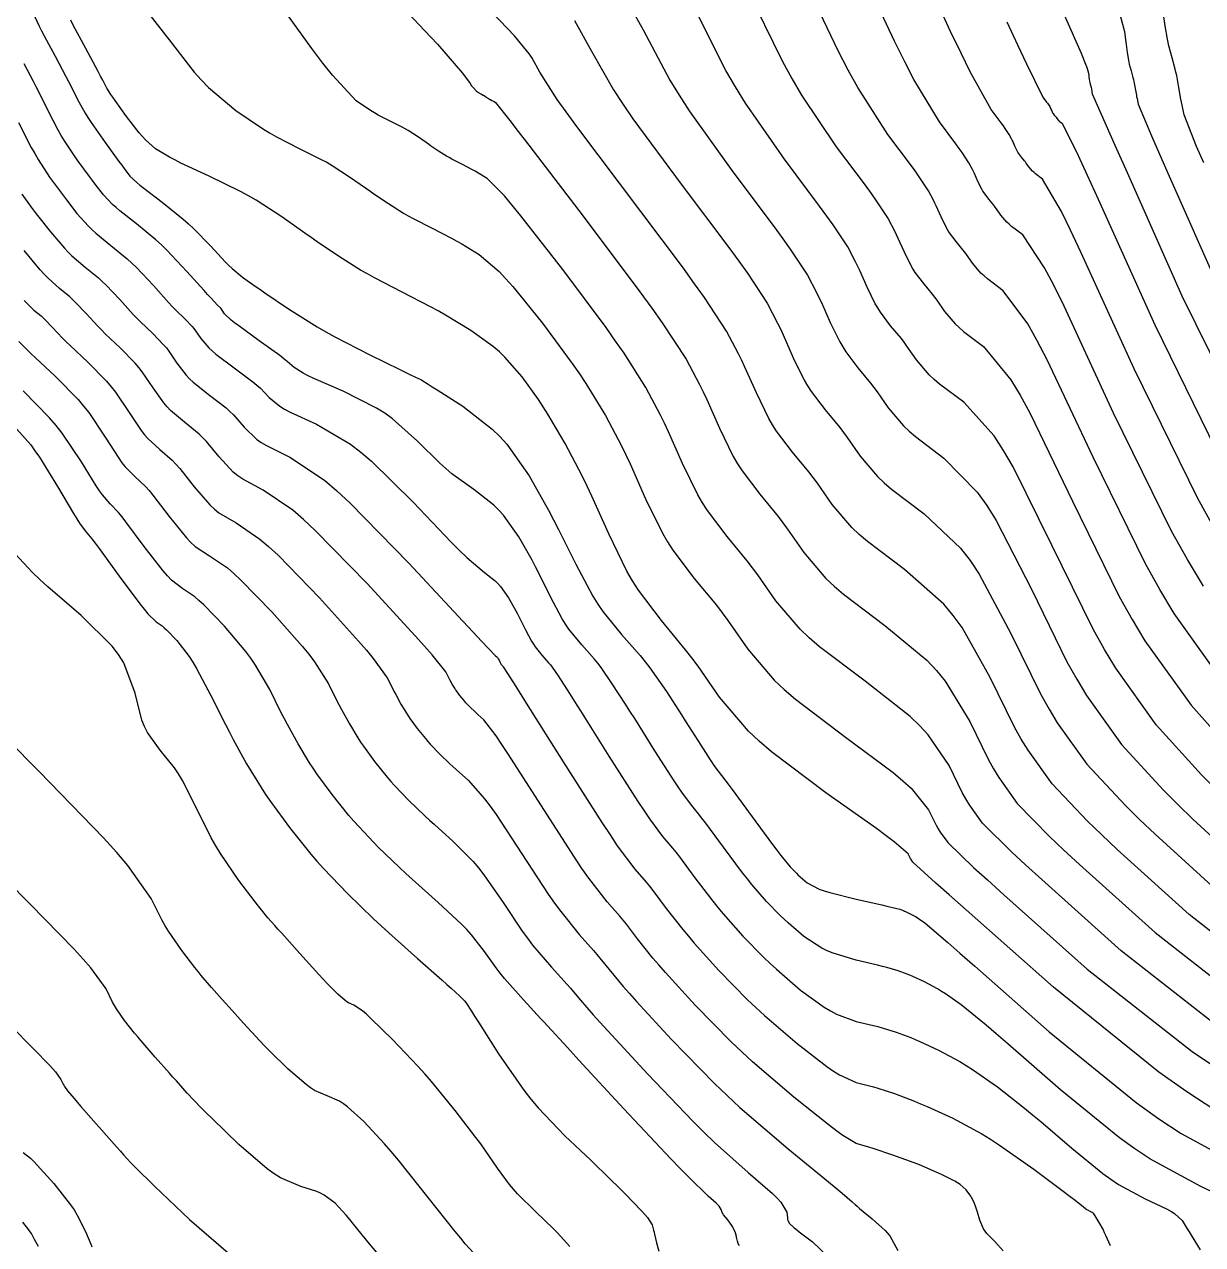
# Model space of a CAD drawing. Header units: metres. Extents: x 837117 to 838479, y 1189012 to 1191015.
# Drawn here: x 837883.63 to 837924.45, y 1189079.97 to 1189122.26 of the extents above; entities that cross this region are included whole.
import ezdxf

# ---------------------------------------------------------------- set-up
doc = ezdxf.new("R2010")
doc.units = ezdxf.units.M
doc.header["$LTSCALE"] = 0.3
doc.layers.add('COTAS 10', color=1, linetype='Continuous')
doc.layers.add('COTAS INT', color=252, linetype='Continuous')

msp = doc.modelspace()

# ---------------------------------------------------------------- linework, layer by layer
at = {"layer": 'COTAS 10'}
for points in [[(837924.481, 1189102.793), (837923.929, 1189103.712), (837923.376, 1189104.695), (837921.368, 1189108.791), (837919.659, 1189112.49), (837919.294, 1189113.222), (837918.976, 1189113.828), (837918.221, 1189114.963), (837917.832, 1189115.258), (837917.745, 1189115.333), (837917.667, 1189115.406), (837917.461, 1189115.648), (837917.307, 1189115.87), (837917.263, 1189115.929), (837917.217, 1189115.989), (837917.046, 1189116.197), (837916.879, 1189116.416), (837916.838, 1189116.482), (837916.797, 1189116.551), (837916.667, 1189116.817), (837916.547, 1189117.088), (837916.513, 1189117.159), (837916.479, 1189117.228), (837916.355, 1189117.465), (837916.122, 1189117.819), (837916.019, 1189117.962), (837915.901, 1189118.125), (837915.336, 1189118.877), (837914.45, 1189120.349), (837914.129, 1189120.965), (837913.775, 1189121.673), (837912.224, 1189124.985)], [(837924.492, 1189117.459), (837924.246, 1189118.032), (837923.815, 1189119.123), (837923.74, 1189119.464), (837923.72, 1189119.566), (837923.701, 1189119.67), (837923.632, 1189120.072), (837923.554, 1189120.486), (837923.529, 1189120.599), (837923.502, 1189120.711), (837923.392, 1189121.105), (837923.282, 1189121.511), (837923.255, 1189121.629), (837923.23, 1189121.749), (837923.151, 1189122.206), (837923.087, 1189122.685)], [(837924.874, 1189084.638), (837923.91, 1189085.265), (837922.932, 1189085.949), (837919.28, 1189088.893), (837916.256, 1189091.574), (837915.674, 1189092.092), (837915.202, 1189092.513), (837914.416, 1189093.225), (837914.35, 1189093.317), (837914.331, 1189093.348), (837914.313, 1189093.38), (837914.246, 1189093.517), (837913.767, 1189093.933), (837913.489, 1189094.141), (837913.149, 1189094.391), (837911.392, 1189095.629), (837909.51, 1189097.052), (837909.089, 1189097.418), (837908.712, 1189097.771), (837907.713, 1189098.943), (837906.971, 1189100.014), (837906.755, 1189100.303), (837906.535, 1189100.59), (837905.704, 1189101.597), (837904.9, 1189102.658), (837904.697, 1189102.978), (837904.503, 1189103.309), (837903.873, 1189104.599), (837903.292, 1189105.909), (837903.128, 1189106.253), (837902.964, 1189106.589), (837902.361, 1189107.734), (837901.762, 1189108.753), (837901.601, 1189109.009), (837901.441, 1189109.254), (837900.88, 1189110.047), (837900.272, 1189110.731), (837900.084, 1189110.908), (837899.886, 1189111.08), (837899.098, 1189111.654), (837898.219, 1189112.185), (837897.963, 1189112.329), (837897.702, 1189112.472), (837896.715, 1189112.979), (837895.755, 1189113.474), (837895.511, 1189113.61), (837895.276, 1189113.745), (837894.506, 1189114.228), (837893.774, 1189114.728), (837893.563, 1189114.874), (837893.349, 1189115.023), (837892.544, 1189115.59), (837891.654, 1189116.163), (837891.386, 1189116.317), (837891.109, 1189116.468), (837890.03, 1189116.997), (837889.052, 1189117.455), (837888.838, 1189117.562), (837888.649, 1189117.66), (837888.172, 1189117.943), (837887.825, 1189118.254), (837887.718, 1189118.37), (837887.607, 1189118.498), (837887.163, 1189119.069), (837886.77, 1189119.618), (837886.69, 1189119.732), (837886.623, 1189119.83), (837886.487, 1189120.05), (837886.341, 1189120.329), (837886.269, 1189120.465), (837886.183, 1189120.626), (837885.755, 1189121.418), (837885.321, 1189122.228), (837885.23, 1189122.4)], [(837902.69, 1189122.396), (837903.275, 1189121.336), (837904.04, 1189119.992), (837904.354, 1189119.514), (837904.714, 1189118.991), (837906.383, 1189116.72), (837908.033, 1189114.526), (837908.379, 1189114.05), (837908.678, 1189113.632), (837909.358, 1189112.599), (837909.721, 1189111.908), (837909.821, 1189111.706), (837909.919, 1189111.498), (837910.27, 1189110.708), (837910.65, 1189109.93), (837910.767, 1189109.73), (837910.89, 1189109.537), (837911.375, 1189108.897), (837911.876, 1189108.289), (837912.009, 1189108.116), (837912.139, 1189107.942), (837912.587, 1189107.296), (837913.19, 1189106.588), (837913.417, 1189106.375), (837913.671, 1189106.155), (837914.807, 1189105.296), (837916.062, 1189104.109), (837916.392, 1189103.682), (837916.713, 1189103.211), (837917.807, 1189101.154), (837918.845, 1189099.038), (837919.13, 1189098.53), (837919.415, 1189098.055), (837920.439, 1189096.624), (837921.783, 1189095.185), (837922.27, 1189094.706), (837922.808, 1189094.192), (837925.163, 1189092.047)], [(837917.543, 1189079.764), (837917.258, 1189080.077), (837916.976, 1189080.356), (837916.915, 1189080.436), (837916.862, 1189080.517), (837916.733, 1189080.818), (837916.654, 1189081.101), (837916.632, 1189081.169), (837916.611, 1189081.234), (837916.536, 1189081.433), (837916.449, 1189081.604), (837916.42, 1189081.652), (837916.389, 1189081.699), (837916.263, 1189081.869), (837916.047, 1189082.055), (837915.96, 1189082.112), (837915.862, 1189082.172), (837915.408, 1189082.407), (837914.826, 1189082.662), (837914.646, 1189082.734), (837914.459, 1189082.807), (837913.716, 1189083.075), (837913.038, 1189083.302), (837912.891, 1189083.35), (837912.761, 1189083.39), (837912.442, 1189083.479), (837911.987, 1189083.752), (837911.773, 1189083.909), (837911.52, 1189084.1), (837910.287, 1189085.084), (837908.861, 1189086.311), (837908.486, 1189086.656), (837908.12, 1189087.003), (837906.871, 1189088.274), (837905.839, 1189089.408), (837905.611, 1189089.668), (837905.407, 1189089.905), (837904.876, 1189090.566), (837904.488, 1189091.073), (837904.374, 1189091.212), (837904.257, 1189091.351), (837903.814, 1189091.852), (837903.181, 1189092.67), (837902.945, 1189093.009), (837902.683, 1189093.398), (837901.517, 1189095.209), (837900.4, 1189096.959), (837900.169, 1189097.309), (837899.972, 1189097.6), (837899.542, 1189098.164), (837899.343, 1189098.342), (837899.291, 1189098.389), (837899.242, 1189098.435), (837899.076, 1189098.595), (837898.926, 1189098.752), (837898.886, 1189098.796), (837898.848, 1189098.84), (837898.715, 1189099.004), (837898.597, 1189099.166), (837898.568, 1189099.209), (837898.54, 1189099.251), (837898.451, 1189099.398), (837898.368, 1189099.55), (837898.344, 1189099.595), (837898.32, 1189099.642), (837898.23, 1189099.821), (837897.755, 1189100.406), (837897.488, 1189100.708), (837897.163, 1189101.07), (837895.5, 1189102.884), (837893.703, 1189104.725), (837893.294, 1189105.105), (837892.922, 1189105.427), (837891.896, 1189106.122), (837891.19, 1189106.496), (837891.02, 1189106.616), (837890.861, 1189106.744), (837890.377, 1189107.268), (837889.942, 1189107.8), (837889.814, 1189107.933), (837889.682, 1189108.061), (837889.178, 1189108.471), (837888.69, 1189108.881), (837888.568, 1189109.008), (837888.453, 1189109.14), (837888.084, 1189109.668), (837887.709, 1189110.224), (837887.59, 1189110.374), (837887.464, 1189110.523), (837886.95, 1189111.046), (837886.429, 1189111.541), (837886.298, 1189111.672), (837886.172, 1189111.799), (837885.765, 1189112.237), (837885.398, 1189112.625), (837885.298, 1189112.722), (837885.199, 1189112.813), (837884.846, 1189113.104), (837884.445, 1189113.464), (837884.315, 1189113.6), (837884.178, 1189113.75), (837883.615, 1189114.424)], [(837902.522, 1189079.911), (837902.202, 1189080.272), (837902.082, 1189080.396), (837901.947, 1189080.532), (837901.343, 1189081.108), (837900.718, 1189081.733), (837900.569, 1189081.898), (837900.432, 1189082.06), (837900.022, 1189082.618), (837899.591, 1189083.252), (837899.439, 1189083.462), (837899.273, 1189083.686), (837898.558, 1189084.621), (837897.733, 1189085.626), (837897.499, 1189085.895), (837897.262, 1189086.16), (837896.386, 1189087.084), (837895.636, 1189087.813), (837895.479, 1189087.955), (837895.344, 1189088.071), (837895.042, 1189088.273), (837894.859, 1189088.351), (837894.8, 1189088.389), (837894.738, 1189088.434), (837894.482, 1189088.655), (837894.111, 1189089.033), (837893.975, 1189089.177), (837893.826, 1189089.338), (837893.168, 1189090.064), (837892.542, 1189090.763), (837892.413, 1189090.907), (837892.303, 1189091.03), (837892.065, 1189091.297), (837891.842, 1189091.574), (837891.741, 1189091.704), (837891.624, 1189091.856), (837891.059, 1189092.597), (837890.423, 1189093.522), (837890.26, 1189093.791), (837890.103, 1189094.065), (837889.584, 1189095.102), (837889.099, 1189096.062), (837888.963, 1189096.288), (837888.826, 1189096.498), (837888.327, 1189097.11), (837887.887, 1189097.718), (837887.788, 1189097.924), (837887.699, 1189098.146), (837887.46, 1189099.084), (837887.068, 1189100.132), (837886.883, 1189100.423), (837886.664, 1189100.715), (837885.596, 1189101.773), (837884.44, 1189102.771), (837884.165, 1189103.025), (837883.91, 1189103.269), (837883.152, 1189104.072)], [(837884.112, 1189079.903), (837883.977, 1189080.152), (837883.872, 1189080.358), (837883.831, 1189080.422), (837883.785, 1189080.489), (837883.574, 1189080.755)]]:
    msp.add_lwpolyline(points, dxfattribs=at)
at = {"layer": 'COTAS INT'}
for points in [[(837924.889, 1189104.748), (837924.283, 1189105.826), (837922.081, 1189110.319), (837920.248, 1189114.345), (837919.874, 1189115.13), (837919.559, 1189115.772), (837918.904, 1189116.897), (837918.664, 1189117.078), (837918.611, 1189117.125), (837918.563, 1189117.17), (837918.436, 1189117.319), (837918.341, 1189117.455), (837918.314, 1189117.492), (837918.285, 1189117.528), (837918.18, 1189117.657), (837918.077, 1189117.792), (837918.052, 1189117.833), (837918.027, 1189117.875), (837917.947, 1189118.039), (837917.873, 1189118.206), (837917.852, 1189118.25), (837917.831, 1189118.292), (837917.754, 1189118.438), (837917.61, 1189118.656), (837917.547, 1189118.744), (837917.474, 1189118.845), (837917.126, 1189119.308), (837916.397, 1189120.62), (837916.084, 1189121.256), (837915.722, 1189122.01), (837914.014, 1189125.715)], [(837925.257, 1189099.343), (837923.468, 1189101.846), (837922.969, 1189102.675), (837922.47, 1189103.564), (837920.656, 1189107.264), (837919.07, 1189110.634), (837918.713, 1189111.314), (837918.393, 1189111.884), (837917.538, 1189113.03), (837917, 1189113.437), (837916.879, 1189113.541), (837916.772, 1189113.642), (837916.486, 1189113.978), (837916.274, 1189114.284), (837916.212, 1189114.367), (837916.149, 1189114.449), (837915.911, 1189114.737), (837915.681, 1189115.04), (837915.623, 1189115.132), (837915.568, 1189115.226), (837915.388, 1189115.595), (837915.221, 1189115.97), (837915.175, 1189116.068), (837915.128, 1189116.164), (837914.955, 1189116.492), (837914.633, 1189116.981), (837914.491, 1189117.18), (837914.327, 1189117.405), (837913.545, 1189118.445), (837912.503, 1189120.077), (837912.174, 1189120.675), (837911.828, 1189121.337), (837910.435, 1189124.255)], [(837925.083, 1189087.452), (837921.633, 1189090.154), (837918.877, 1189092.621), (837918.312, 1189093.137), (837917.834, 1189093.582), (837916.825, 1189094.584), (837916.376, 1189095.212), (837916.251, 1189095.42), (837916.125, 1189095.643), (837915.67, 1189096.572), (837914.946, 1189097.644), (837914.65, 1189097.957), (837914.314, 1189098.278), (837912.758, 1189099.496), (837911.174, 1189100.693), (837910.82, 1189101.001), (837910.503, 1189101.298), (837909.663, 1189102.284), (837909.038, 1189103.185), (837908.857, 1189103.429), (837908.671, 1189103.669), (837907.972, 1189104.517), (837907.296, 1189105.41), (837907.125, 1189105.679), (837906.962, 1189105.957), (837906.432, 1189107.042), (837905.943, 1189108.145), (837905.805, 1189108.434), (837905.667, 1189108.717), (837905.159, 1189109.68), (837904.406, 1189110.864), (837904.113, 1189111.286), (837903.783, 1189111.749), (837902.285, 1189113.759), (837900.826, 1189115.629), (837900.521, 1189116.003), (837900.258, 1189116.314), (837899.667, 1189116.92), (837899.342, 1189117.116), (837899.248, 1189117.169), (837899.152, 1189117.222), (837898.788, 1189117.409), (837898.433, 1189117.591), (837898.343, 1189117.642), (837898.257, 1189117.691), (837897.972, 1189117.87), (837897.702, 1189118.054), (837897.624, 1189118.108), (837897.545, 1189118.163), (837897.248, 1189118.372), (837896.92, 1189118.584), (837896.821, 1189118.641), (837896.719, 1189118.697), (837896.32, 1189118.892), (837895.88, 1189119.117), (837895.752, 1189119.193), (837895.62, 1189119.274), (837895.12, 1189119.611), (837894.299, 1189120.494), (837893.964, 1189120.918), (837893.584, 1189121.42), (837891.824, 1189123.881)], [(837904.16, 1189123.706), (837905.065, 1189122.066), (837905.987, 1189120.328), (837906.309, 1189119.804), (837906.661, 1189119.262), (837908.174, 1189117.152), (837909.606, 1189115.245), (837909.907, 1189114.832), (837910.166, 1189114.469), (837910.757, 1189113.572), (837911.073, 1189112.972), (837911.159, 1189112.796), (837911.245, 1189112.616), (837911.549, 1189111.93), (837911.88, 1189111.254), (837911.981, 1189111.081), (837912.088, 1189110.913), (837912.509, 1189110.357), (837912.944, 1189109.829), (837913.06, 1189109.679), (837913.173, 1189109.527), (837913.562, 1189108.966), (837914.085, 1189108.352), (837914.283, 1189108.167), (837914.503, 1189107.975), (837915.49, 1189107.23), (837916.645, 1189106.053), (837916.972, 1189105.59), (837917.302, 1189105.067), (837918.519, 1189102.682), (837919.751, 1189100.169), (837920.09, 1189099.566), (837920.428, 1189099.003), (837921.643, 1189097.303), (837923.099, 1189095.719), (837923.59, 1189095.229), (837924.118, 1189094.716), (837926.34, 1189092.677)], [(837908.645, 1189123.526), (837909.881, 1189121.001), (837910.219, 1189120.385), (837910.555, 1189119.805), (837911.755, 1189118.014), (837912.754, 1189116.685), (837912.963, 1189116.397), (837913.144, 1189116.144), (837913.556, 1189115.519), (837913.776, 1189115.1), (837913.836, 1189114.978), (837913.896, 1189114.852), (837914.108, 1189114.373), (837914.339, 1189113.902), (837914.409, 1189113.781), (837914.484, 1189113.665), (837914.777, 1189113.277), (837915.081, 1189112.909), (837915.161, 1189112.804), (837915.24, 1189112.699), (837915.511, 1189112.307), (837915.876, 1189111.879), (837916.014, 1189111.75), (837916.168, 1189111.616), (837916.855, 1189111.097), (837917.811, 1189109.941), (837918.133, 1189109.406), (837918.48, 1189108.778), (837919.944, 1189105.737), (837921.564, 1189102.432), (837922.01, 1189101.639), (837922.455, 1189100.898), (837924.053, 1189098.663), (837925.732, 1189096.788)], [(837926.994, 1189089.06), (837923.987, 1189091.416), (837921.497, 1189093.668), (837920.951, 1189094.183), (837920.467, 1189094.65), (837919.234, 1189095.944), (837918.402, 1189097.108), (837918.17, 1189097.493), (837917.938, 1189097.906), (837917.095, 1189099.627), (837916.124, 1189101.355), (837915.811, 1189101.774), (837915.48, 1189102.166), (837914.124, 1189103.363), (837912.839, 1189104.334), (837912.551, 1189104.584), (837912.294, 1189104.825), (837911.612, 1189105.625), (837911.105, 1189106.356), (837910.958, 1189106.554), (837910.808, 1189106.749), (837910.241, 1189107.437), (837909.692, 1189108.161), (837909.553, 1189108.38), (837909.421, 1189108.606), (837908.991, 1189109.486), (837908.594, 1189110.38), (837908.482, 1189110.615), (837908.37, 1189110.845), (837907.958, 1189111.626), (837907.189, 1189112.795), (837906.851, 1189113.268), (837906.459, 1189113.806), (837902.766, 1189118.719), (837902.399, 1189119.224), (837902.092, 1189119.655), (837901.486, 1189120.606), (837901.22, 1189121.087), (837901.129, 1189121.222), (837901.029, 1189121.359), (837900.606, 1189121.861), (837899.58, 1189122.938)], [(837883.903, 1189122.696), (837884.14, 1189122.2), (837884.221, 1189122.038), (837884.31, 1189121.866), (837884.687, 1189121.155), (837885.063, 1189120.45), (837885.151, 1189120.282), (837885.232, 1189120.125), (837885.466, 1189119.655), (837885.727, 1189119.185), (837885.825, 1189119.029), (837885.935, 1189118.862), (837886.424, 1189118.161), (837886.898, 1189117.511), (837886.998, 1189117.375), (837887.084, 1189117.259), (837887.282, 1189116.997), (837887.52, 1189116.775), (837887.631, 1189116.683), (837887.762, 1189116.579), (837888.401, 1189116.093), (837889.126, 1189115.512), (837889.312, 1189115.348), (837889.491, 1189115.182), (837890.083, 1189114.571), (837890.585, 1189114.028), (837890.708, 1189113.905), (837890.824, 1189113.795), (837891.183, 1189113.494), (837891.617, 1189113.192), (837891.781, 1189113.081), (837891.962, 1189112.956), (837892.773, 1189112.407), (837893.774, 1189111.778), (837894.075, 1189111.604), (837894.386, 1189111.431), (837895.597, 1189110.804), (837896.638, 1189110.296), (837896.842, 1189110.197), (837897.009, 1189110.116), (837897.309, 1189109.973), (837897.361, 1189109.95), (837897.371, 1189109.945), (837897.38, 1189109.941), (837897.399, 1189109.929), (837897.621, 1189109.786), (837897.758, 1189109.698), (837897.928, 1189109.59), (837898.816, 1189109.027), (837899.84, 1189108.232), (837900.095, 1189107.978), (837900.338, 1189107.71), (837901.114, 1189106.616), (837901.787, 1189105.423), (837901.964, 1189105.09), (837902.138, 1189104.758), (837902.735, 1189103.55), (837903.325, 1189102.439), (837903.495, 1189102.167), (837903.668, 1189101.91), (837904.317, 1189101.112), (837904.961, 1189100.385), (837905.132, 1189100.173), (837905.299, 1189099.956), (837905.875, 1189099.136), (837906.395, 1189098.335), (837906.527, 1189098.129), (837906.653, 1189097.932), (837907.067, 1189097.279), (837907.39, 1189096.773), (837907.459, 1189096.668), (837907.52, 1189096.579), (837907.665, 1189096.384), (837907.899, 1189096.083), (837908.015, 1189095.927), (837908.154, 1189095.74), (837908.839, 1189094.803), (837909.548, 1189093.841), (837909.7, 1189093.638), (837909.835, 1189093.463), (837910.163, 1189093.061), (837910.379, 1189092.841), (837910.442, 1189092.781), (837910.507, 1189092.722), (837910.753, 1189092.51), (837911.169, 1189092.296), (837911.34, 1189092.235), (837911.536, 1189092.173), (837912.449, 1189091.943), (837913.333, 1189091.747), (837913.511, 1189091.706), (837913.66, 1189091.672), (837913.96, 1189091.595), (837914.084, 1189091.548), (837914.122, 1189091.532), (837914.162, 1189091.515), (837914.322, 1189091.442), (837914.503, 1189091.344), (837914.557, 1189091.311), (837914.612, 1189091.276), (837914.824, 1189091.126), (837915.62, 1189090.447), (837916.043, 1189090.077), (837916.554, 1189089.628), (837919.132, 1189087.352), (837922.15, 1189084.898), (837922.939, 1189084.337), (837923.708, 1189083.828), (837926.313, 1189082.417)], [(837887.854, 1189122.726), (837888.638, 1189121.722), (837889.507, 1189120.605), (837889.756, 1189120.333), (837890.009, 1189120.076), (837890.949, 1189119.279), (837891.876, 1189118.653), (837892.12, 1189118.503), (837892.359, 1189118.363), (837893.175, 1189117.944), (837893.914, 1189117.582), (837894.104, 1189117.479), (837894.287, 1189117.373), (837894.896, 1189116.981), (837895.447, 1189116.593), (837895.594, 1189116.491), (837895.738, 1189116.391), (837896.239, 1189116.049), (837896.766, 1189115.718), (837896.927, 1189115.626), (837897.094, 1189115.533), (837897.751, 1189115.194), (837898.427, 1189114.847), (837898.605, 1189114.749), (837898.781, 1189114.65), (837899.383, 1189114.287), (837900.072, 1189113.697), (837900.302, 1189113.455), (837900.549, 1189113.18), (837901.582, 1189111.903), (837902.612, 1189110.502), (837902.857, 1189110.148), (837903.084, 1189109.809), (837903.76, 1189108.707), (837904.315, 1189107.653), (837904.467, 1189107.343), (837904.617, 1189107.027), (837905.152, 1189105.821), (837905.733, 1189104.633), (837905.911, 1189104.328), (837906.098, 1189104.034), (837906.838, 1189103.057), (837907.603, 1189102.13), (837907.806, 1189101.866), (837908.004, 1189101.6), (837908.688, 1189100.613), (837909.607, 1189099.534), (837909.955, 1189099.209), (837910.342, 1189098.873), (837912.075, 1189097.563), (837913.731, 1189096.334), (837914.07, 1189096.049), (837914.356, 1189095.788), (837914.958, 1189095.044), (837915.219, 1189094.512), (837915.291, 1189094.384), (837915.363, 1189094.265), (837915.62, 1189093.904), (837916.518, 1189093.047), (837916.993, 1189092.615), (837917.567, 1189092.097), (837920.457, 1189089.524), (837924.093, 1189086.663), (837925.137, 1189085.965)], [(837896.953, 1189122.622), (837897.489, 1189122.052), (837897.935, 1189121.57), (837898.812, 1189120.564), (837899.068, 1189120.206), (837899.123, 1189120.133), (837899.172, 1189120.072), (837899.291, 1189119.944), (837899.364, 1189119.894), (837899.383, 1189119.883), (837899.401, 1189119.872), (837899.465, 1189119.839), (837899.523, 1189119.811), (837899.538, 1189119.802), (837899.552, 1189119.794), (837899.6, 1189119.763), (837899.643, 1189119.733), (837899.655, 1189119.725), (837899.666, 1189119.717), (837899.705, 1189119.69), (837899.747, 1189119.665), (837899.759, 1189119.657), (837899.772, 1189119.65), (837899.824, 1189119.623), (837899.877, 1189119.596), (837899.891, 1189119.589), (837899.904, 1189119.581), (837899.952, 1189119.552), (837900.445, 1189118.931), (837900.74, 1189118.55), (837901.103, 1189118.077), (837902.987, 1189115.615), (837904.954, 1189112.996), (837905.369, 1189112.425), (837905.728, 1189111.92), (837906.559, 1189110.653), (837907.018, 1189109.781), (837907.144, 1189109.525), (837907.268, 1189109.263), (837907.711, 1189108.264), (837908.191, 1189107.282), (837908.339, 1189107.029), (837908.494, 1189106.786), (837909.106, 1189105.977), (837909.74, 1189105.209), (837909.907, 1189104.991), (837910.072, 1189104.771), (837910.638, 1189103.955), (837911.398, 1189103.061), (837911.686, 1189102.792), (837912.006, 1189102.514), (837913.441, 1189101.43), (837914.897, 1189100.222), (837915.231, 1189099.866), (837915.535, 1189099.5), (837916.382, 1189098.099), (837917.032, 1189096.775), (837917.211, 1189096.457), (837917.389, 1189096.16), (837918.029, 1189095.264), (837919.15, 1189094.116), (837919.632, 1189093.66), (837920.187, 1189093.145), (837922.81, 1189090.785), (837926.039, 1189088.256)], [(837924.909, 1189095.752), (837924.416, 1189096.254), (837922.848, 1189097.983), (837921.441, 1189099.951), (837921.05, 1189100.602), (837920.657, 1189101.301), (837919.232, 1189104.209), (837917.891, 1189106.923), (837917.553, 1189107.498), (837917.228, 1189107.997), (837916.173, 1189109.163), (837915.335, 1189109.796), (837915.148, 1189109.958), (837914.981, 1189110.115), (837914.537, 1189110.637), (837914.206, 1189111.113), (837914.11, 1189111.242), (837914.013, 1189111.369), (837913.643, 1189111.817), (837913.286, 1189112.289), (837913.195, 1189112.431), (837913.109, 1189112.578), (837912.829, 1189113.152), (837912.57, 1189113.734), (837912.498, 1189113.887), (837912.425, 1189114.036), (837912.156, 1189114.546), (837911.655, 1189115.307), (837911.435, 1189115.615), (837911.18, 1189115.965), (837909.964, 1189117.583), (837908.608, 1189119.534), (837908.264, 1189120.095), (837907.934, 1189120.664), (837906.855, 1189122.796)], [(837919.657, 1189122.593), (837920.243, 1189121.264), (837920.397, 1189120.877), (837920.427, 1189120.796), (837920.452, 1189120.727), (837920.495, 1189120.57), (837920.504, 1189120.488), (837920.506, 1189120.465), (837920.509, 1189120.443), (837920.52, 1189120.364), (837920.533, 1189120.289), (837920.541, 1189120.249), (837920.559, 1189120.182), (837920.578, 1189120.117), (837920.582, 1189120.099), (837920.586, 1189120.08), (837920.599, 1189120.012), (837920.61, 1189119.946), (837920.614, 1189119.928), (837920.617, 1189119.912), (837920.629, 1189119.855), (837921.113, 1189118.75), (837921.414, 1189118.072), (837921.787, 1189117.232), (837923.736, 1189112.856), (837926.181, 1189107.898)], [(837921.597, 1189122.566), (837921.75, 1189122.012), (837921.779, 1189121.722), (837921.788, 1189121.643), (837921.798, 1189121.564), (837921.835, 1189121.285), (837921.881, 1189121.019), (837921.896, 1189120.949), (837921.912, 1189120.88), (837921.976, 1189120.644), (837922.04, 1189120.414), (837922.055, 1189120.349), (837922.07, 1189120.283), (837922.115, 1189120.042), (837922.156, 1189119.808), (837922.167, 1189119.747), (837922.179, 1189119.688), (837922.222, 1189119.489), (837922.68, 1189118.391), (837922.953, 1189117.765), (837923.289, 1189116.999), (837925.033, 1189113.071)], [(837917.67, 1189122.346), (837918.039, 1189121.546), (837918.345, 1189120.892), (837918.917, 1189119.739), (837919.048, 1189119.564), (837919.076, 1189119.527), (837919.099, 1189119.493), (837919.153, 1189119.411), (837919.182, 1189119.356), (837919.198, 1189119.324), (837919.226, 1189119.261), (837919.256, 1189119.199), (837919.266, 1189119.183), (837919.275, 1189119.168), (837919.314, 1189119.117), (837919.354, 1189119.068), (837919.364, 1189119.055), (837919.375, 1189119.041), (837919.41, 1189118.989), (837919.458, 1189118.933), (837919.476, 1189118.916), (837919.496, 1189118.899), (837919.587, 1189118.83), (837920.142, 1189117.716), (837920.455, 1189117.038), (837920.837, 1189116.201), (837922.793, 1189111.846), (837925.189, 1189106.958)], [(837925.784, 1189081.324), (837924.39, 1189081.989), (837922.624, 1189082.945), (837922.104, 1189083.29), (837921.57, 1189083.67), (837919.525, 1189085.332), (837917.698, 1189086.934), (837917.301, 1189087.276), (837916.952, 1189087.574), (837916.082, 1189088.281), (837915.546, 1189088.659), (837915.407, 1189088.749), (837915.271, 1189088.832), (837914.813, 1189089.079), (837914.409, 1189089.263), (837914.308, 1189089.307), (837914.211, 1189089.347), (837913.899, 1189089.465), (837913.505, 1189089.579), (837913.356, 1189089.617), (837913.19, 1189089.658), (837912.447, 1189089.827), (837911.649, 1189090.068), (837911.448, 1189090.153), (837911.257, 1189090.247), (837910.636, 1189090.653), (837910.095, 1189091.119), (837909.953, 1189091.25), (837909.814, 1189091.382), (837909.34, 1189091.864), (837908.836, 1189092.449), (837908.678, 1189092.645), (837908.512, 1189092.857), (837907.848, 1189093.744), (837907.237, 1189094.573), (837907.105, 1189094.749), (837906.989, 1189094.9), (837906.702, 1189095.251), (837906.404, 1189095.652), (837906.279, 1189095.835), (837906.137, 1189096.05), (837905.475, 1189097.088), (837904.774, 1189098.2), (837904.608, 1189098.462), (837904.454, 1189098.704), (837903.998, 1189099.412), (837903.606, 1189099.97), (837903.492, 1189100.118), (837903.376, 1189100.262), (837902.938, 1189100.757), (837902.496, 1189101.3), (837902.379, 1189101.474), (837902.263, 1189101.66), (837901.861, 1189102.416), (837901.455, 1189103.238), (837901.337, 1189103.464), (837901.216, 1189103.69), (837900.758, 1189104.503), (837900.23, 1189105.246), (837900.065, 1189105.429), (837899.891, 1189105.602), (837899.195, 1189106.143), (837898.44, 1189106.688), (837898.229, 1189106.864), (837898.018, 1189107.051), (837897.25, 1189107.815), (837896.385, 1189108.589), (837896.113, 1189108.781), (837895.827, 1189108.964), (837894.675, 1189109.547), (837893.657, 1189109.989), (837893.455, 1189110.084), (837893.288, 1189110.167), (837892.976, 1189110.365), (837892.737, 1189110.58), (837892.617, 1189110.673), (837892.474, 1189110.782), (837891.762, 1189111.295), (837891.052, 1189111.81), (837890.911, 1189111.919), (837890.793, 1189112.013), (837890.565, 1189112.232), (837890.483, 1189112.354), (837890.457, 1189112.387), (837890.43, 1189112.419), (837890.317, 1189112.534), (837890.081, 1189112.78), (837889.975, 1189112.896), (837889.852, 1189113.032), (837889.26, 1189113.696), (837888.563, 1189114.435), (837888.373, 1189114.618), (837888.184, 1189114.793), (837887.512, 1189115.345), (837886.933, 1189115.8), (837886.802, 1189115.912), (837886.684, 1189116.019), (837886.365, 1189116.353), (837886.083, 1189116.719), (837885.989, 1189116.845), (837885.887, 1189116.982), (837885.46, 1189117.564), (837885.016, 1189118.221), (837884.904, 1189118.404), (837884.796, 1189118.588), (837884.445, 1189119.26), (837884.122, 1189119.921), (837884.033, 1189120.099), (837883.943, 1189120.275), (837883.618, 1189120.891)], [(837883.424, 1189118.864), (837883.865, 1189117.991), (837883.983, 1189117.779), (837884.098, 1189117.58), (837884.496, 1189116.967), (837884.876, 1189116.453), (837884.979, 1189116.315), (837885.082, 1189116.18), (837885.448, 1189115.71), (837885.849, 1189115.263), (837885.973, 1189115.141), (837886.104, 1189115.021), (837886.624, 1189114.598), (837887.189, 1189114.133), (837887.348, 1189113.986), (837887.508, 1189113.832), (837888.095, 1189113.21), (837888.625, 1189112.621), (837888.749, 1189112.488), (837888.864, 1189112.367), (837889.195, 1189112.038), (837889.441, 1189111.787), (837889.501, 1189111.716), (837889.559, 1189111.644), (837889.738, 1189111.378), (837890.013, 1189111.055), (837890.13, 1189110.948), (837890.265, 1189110.834), (837890.9, 1189110.354), (837891.543, 1189109.875), (837891.683, 1189109.76), (837891.805, 1189109.653), (837892.109, 1189109.332), (837892.479, 1189109.026), (837892.643, 1189108.928), (837892.835, 1189108.825), (837893.748, 1189108.405), (837894.925, 1189107.713), (837895.282, 1189107.438), (837895.652, 1189107.127), (837897.102, 1189105.702), (837898.416, 1189104.317), (837898.701, 1189104.031), (837898.952, 1189103.787), (837899.573, 1189103.259), (837899.942, 1189102.972), (837900.034, 1189102.88), (837900.122, 1189102.783), (837900.402, 1189102.389), (837900.645, 1189101.958), (837900.709, 1189101.838), (837900.772, 1189101.718), (837900.987, 1189101.282), (837901.2, 1189100.88), (837901.262, 1189100.782), (837901.324, 1189100.69), (837901.558, 1189100.401), (837901.791, 1189100.139), (837901.853, 1189100.062), (837901.913, 1189099.984), (837902.121, 1189099.688), (837902.513, 1189099.074), (837902.689, 1189098.794), (837902.895, 1189098.468), (837903.882, 1189096.897), (837904.885, 1189095.327), (837905.1, 1189095.002), (837905.287, 1189094.724), (837905.739, 1189094.118), (837906.078, 1189093.717), (837906.195, 1189093.57), (837906.321, 1189093.406), (837906.857, 1189092.684), (837907.477, 1189091.873), (837907.656, 1189091.653), (837907.837, 1189091.435), (837908.517, 1189090.667), (837909.249, 1189089.922), (837909.464, 1189089.718), (837909.684, 1189089.516), (837910.52, 1189088.797), (837911.344, 1189088.198), (837911.557, 1189088.072), (837911.762, 1189087.962), (837912.445, 1189087.711), (837913.047, 1189087.568), (837913.201, 1189087.528), (837913.349, 1189087.487), (837913.838, 1189087.335), (837914.339, 1189087.146), (837914.494, 1189087.081), (837914.656, 1189087.012), (837915.304, 1189086.717), (837916.039, 1189086.32), (837916.257, 1189086.186), (837916.481, 1189086.042), (837917.341, 1189085.436), (837918.283, 1189084.701), (837918.56, 1189084.475), (837918.842, 1189084.24), (837919.918, 1189083.312), (837920.989, 1189082.441), (837921.269, 1189082.242), (837921.541, 1189082.062), (837922.466, 1189081.561), (837923.197, 1189081.213), (837923.347, 1189081.128), (837923.475, 1189081.049), (837923.749, 1189080.805), (837923.922, 1189080.522), (837923.985, 1189080.419), (837924.055, 1189080.304), (837924.364, 1189079.797)], [(837883.532, 1189116.37), (837883.864, 1189115.923), (837883.97, 1189115.785), (837884.081, 1189115.641), (837884.532, 1189115.067), (837885.013, 1189114.506), (837885.144, 1189114.37), (837885.274, 1189114.243), (837885.735, 1189113.851), (837886.194, 1189113.473), (837886.323, 1189113.354), (837886.453, 1189113.229), (837886.93, 1189112.724), (837887.399, 1189112.21), (837887.524, 1189112.08), (837887.646, 1189111.954), (837888.073, 1189111.542), (837888.452, 1189111.155), (837888.546, 1189111.045), (837888.634, 1189110.934), (837888.911, 1189110.523), (837889.233, 1189110.098), (837889.349, 1189109.978), (837889.477, 1189109.857), (837890.039, 1189109.413), (837890.613, 1189108.968), (837890.748, 1189108.847), (837890.874, 1189108.727), (837891.243, 1189108.3), (837891.67, 1189107.885), (837891.832, 1189107.772), (837892.012, 1189107.66), (837892.822, 1189107.264), (837894.024, 1189106.462), (837894.451, 1189106.095), (837894.919, 1189105.665), (837896.953, 1189103.588), (837898.813, 1189101.582), (837899.172, 1189101.197), (837899.463, 1189100.885), (837899.951, 1189100.375), (837899.993, 1189100.342), (837900.004, 1189100.331), (837900.014, 1189100.32), (837900.046, 1189100.275), (837900.074, 1189100.225), (837900.082, 1189100.211), (837900.089, 1189100.198), (837900.114, 1189100.147), (837900.138, 1189100.101), (837900.152, 1189100.079), (837900.179, 1189100.046), (837900.206, 1189100.016), (837900.22, 1189099.998), (837900.244, 1189099.964), (837900.572, 1189099.443), (837900.77, 1189099.127), (837901.015, 1189098.736), (837902.29, 1189096.706), (837903.632, 1189094.604), (837903.92, 1189094.169), (837904.171, 1189093.797), (837904.777, 1189092.985), (837905.168, 1189092.534), (837905.284, 1189092.391), (837905.404, 1189092.24), (837905.867, 1189091.625), (837906.442, 1189090.889), (837906.633, 1189090.66), (837906.838, 1189090.421), (837907.694, 1189089.471), (837908.685, 1189088.462), (837908.975, 1189088.187), (837909.272, 1189087.914), (837910.404, 1189086.941), (837911.432, 1189086.149), (837911.665, 1189085.99), (837911.875, 1189085.857), (837912.443, 1189085.595), (837912.904, 1189085.479), (837913.046, 1189085.439), (837913.193, 1189085.395), (837913.777, 1189085.205), (837914.466, 1189084.944), (837914.68, 1189084.856), (837914.904, 1189084.76), (837915.795, 1189084.354), (837916.807, 1189083.808), (837917.107, 1189083.624), (837917.415, 1189083.425), (837918.599, 1189082.591), (837919.615, 1189081.828), (837919.818, 1189081.674), (837919.986, 1189081.546), (837920.311, 1189081.292), (837920.408, 1189081.213), (837920.434, 1189081.195), (837920.458, 1189081.178), (837920.542, 1189081.133), (837920.609, 1189081.101), (837920.622, 1189081.093), (837920.634, 1189081.086), (837920.659, 1189081.064), (837920.696, 1189081.003), (837920.715, 1189080.972), (837920.854, 1189080.745), (837921.001, 1189080.481), (837921.044, 1189080.396), (837921.088, 1189080.306), (837921.254, 1189079.941)], [(837883.616, 1189112.686), (837883.957, 1189112.357), (837884.204, 1189112.154), (837884.273, 1189112.09), (837884.343, 1189112.022), (837884.599, 1189111.751), (837884.946, 1189111.388), (837885.072, 1189111.263), (837885.212, 1189111.128), (837885.828, 1189110.551), (837886.475, 1189109.891), (837886.634, 1189109.704), (837886.785, 1189109.514), (837887.257, 1189108.814), (837887.673, 1189108.183), (837887.788, 1189108.037), (837887.903, 1189107.904), (837888.317, 1189107.53), (837888.751, 1189107.154), (837888.879, 1189107.02), (837889.01, 1189106.873), (837889.51, 1189106.235), (837890.051, 1189105.604), (837890.208, 1189105.461), (837890.368, 1189105.331), (837890.97, 1189104.981), (837891.79, 1189104.425), (837892.088, 1189104.167), (837892.415, 1189103.863), (837893.853, 1189102.391), (837895.207, 1189100.89), (837895.483, 1189100.569), (837895.715, 1189100.288), (837896.195, 1189099.616), (837896.389, 1189099.23), (837896.441, 1189099.13), (837896.492, 1189099.033), (837896.67, 1189098.707), (837896.862, 1189098.391), (837896.922, 1189098.299), (837896.985, 1189098.207), (837897.238, 1189097.86), (837897.523, 1189097.508), (837897.606, 1189097.412), (837897.691, 1189097.317), (837898.013, 1189096.98), (837898.37, 1189096.637), (837898.477, 1189096.537), (837898.587, 1189096.436), (837899.015, 1189096.054), (837899.572, 1189095.426), (837899.765, 1189095.169), (837899.974, 1189094.876), (837900.866, 1189093.517), (837901.779, 1189092.119), (837902, 1189091.801), (837902.209, 1189091.512), (837902.851, 1189090.719), (837903.347, 1189090.169), (837903.463, 1189090.033), (837903.571, 1189089.906), (837903.885, 1189089.506), (837904.372, 1189088.921), (837904.588, 1189088.675), (837904.841, 1189088.394), (837906.048, 1189087.077), (837907.544, 1189085.553), (837907.978, 1189085.14), (837908.421, 1189084.731), (837910.095, 1189083.29), (837911.486, 1189082.149), (837911.752, 1189081.93), (837911.965, 1189081.753), (837912.305, 1189081.461), (837912.412, 1189081.359), (837912.479, 1189081.301), (837912.563, 1189081.231), (837913.001, 1189080.868), (837913.448, 1189080.466), (837913.537, 1189080.371), (837913.611, 1189080.282), (837913.752, 1189080.021), (837913.897, 1189079.767)], [(837883.434, 1189111.264), (837883.719, 1189110.977), (837883.846, 1189110.855), (837883.995, 1189110.715), (837884.706, 1189110.055), (837885.486, 1189109.259), (837885.678, 1189109.033), (837885.86, 1189108.805), (837886.43, 1189107.959), (837886.893, 1189107.225), (837887.007, 1189107.067), (837887.115, 1189106.928), (837887.455, 1189106.589), (837887.82, 1189106.247), (837887.944, 1189106.107), (837888.078, 1189105.947), (837888.644, 1189105.203), (837889.242, 1189104.463), (837889.396, 1189104.305), (837889.545, 1189104.167), (837890.044, 1189103.839), (837890.659, 1189103.422), (837890.882, 1189103.229), (837891.127, 1189103.001), (837892.205, 1189101.898), (837893.251, 1189100.71), (837893.477, 1189100.43), (837893.675, 1189100.171), (837894.16, 1189099.411), (837894.458, 1189098.818), (837894.537, 1189098.664), (837894.616, 1189098.515), (837894.889, 1189098.015), (837895.184, 1189097.53), (837895.276, 1189097.39), (837895.373, 1189097.248), (837895.761, 1189096.715), (837896.198, 1189096.175), (837896.326, 1189096.028), (837896.456, 1189095.882), (837896.95, 1189095.366), (837897.498, 1189094.838), (837897.662, 1189094.685), (837897.831, 1189094.53), (837898.488, 1189093.944), (837899.173, 1189093.252), (837899.361, 1189093.029), (837899.548, 1189092.792), (837900.215, 1189091.826), (837900.875, 1189090.84), (837901.056, 1189090.592), (837901.237, 1189090.355), (837901.888, 1189089.586), (837902.436, 1189088.986), (837902.553, 1189088.855), (837902.655, 1189088.739), (837902.894, 1189088.447), (837903.336, 1189087.936), (837903.566, 1189087.683), (837903.842, 1189087.38), (837905.225, 1189085.881), (837906.784, 1189084.252), (837907.171, 1189083.868), (837907.539, 1189083.513), (837908.706, 1189082.473), (837909.545, 1189081.745), (837909.705, 1189081.586), (837909.835, 1189081.446), (837910.045, 1189081.097), (837910.064, 1189080.899), (837910.073, 1189080.854), (837910.084, 1189080.814), (837910.14, 1189080.704), (837910.304, 1189080.558), (837910.383, 1189080.495), (837910.477, 1189080.422), (837910.94, 1189080.074), (837912.2, 1189078.852)], [(837908.403, 1189079.939), (837908.371, 1189079.984), (837908.364, 1189080), (837908.356, 1189080.018), (837908.335, 1189080.093), (837908.313, 1189080.188), (837908.305, 1189080.219), (837908.298, 1189080.251), (837908.265, 1189080.381), (837908.201, 1189080.536), (837908.174, 1189080.583), (837908.143, 1189080.633), (837907.996, 1189080.828), (837907.855, 1189081.01), (837907.828, 1189081.052), (837907.806, 1189081.089), (837907.77, 1189081.192), (837907.699, 1189081.31), (837907.655, 1189081.357), (837907.601, 1189081.41), (837907.318, 1189081.657), (837906.657, 1189082.296), (837906.365, 1189082.597), (837906.025, 1189082.952), (837904.402, 1189084.684), (837902.843, 1189086.366), (837902.544, 1189086.69), (837902.301, 1189086.952), (837901.903, 1189087.388), (837901.738, 1189087.572), (837901.643, 1189087.676), (837901.526, 1189087.803), (837900.925, 1189088.453), (837900.266, 1189089.197), (837900.112, 1189089.384), (837899.971, 1189089.562), (837899.565, 1189090.134), (837899.121, 1189090.709), (837898.957, 1189090.889), (837898.774, 1189091.078), (837897.961, 1189091.834), (837897.076, 1189092.624), (837896.847, 1189092.833), (837896.626, 1189093.039), (837895.888, 1189093.751), (837895.221, 1189094.447), (837895.045, 1189094.644), (837894.873, 1189094.842), (837894.285, 1189095.571), (837893.761, 1189096.289), (837893.63, 1189096.481), (837893.506, 1189096.669), (837893.108, 1189097.324), (837892.74, 1189097.998), (837892.634, 1189098.199), (837892.527, 1189098.406), (837892.126, 1189099.205), (837891.635, 1189100.053), (837891.471, 1189100.291), (837891.295, 1189100.53), (837890.557, 1189101.404), (837889.84, 1189102.14), (837889.676, 1189102.291), (837889.527, 1189102.42), (837889.118, 1189102.697), (837888.723, 1189103.002), (837888.584, 1189103.149), (837888.433, 1189103.322), (837887.777, 1189104.171), (837887.146, 1189105.02), (837887.01, 1189105.194), (837886.89, 1189105.34), (837886.594, 1189105.647), (837886.328, 1189105.951), (837886.226, 1189106.096), (837886.113, 1189106.267), (837885.603, 1189107.105), (837884.935, 1189108.095), (837884.723, 1189108.362), (837884.498, 1189108.627), (837883.583, 1189109.559)], [(837883.366, 1189108.231), (837883.844, 1189107.687), (837883.993, 1189107.484), (837884.15, 1189107.257), (837884.776, 1189106.25), (837885.333, 1189105.31), (837885.446, 1189105.126), (837885.54, 1189104.975), (837885.733, 1189104.706), (837885.959, 1189104.433), (837886.075, 1189104.28), (837886.215, 1189104.094), (837886.911, 1189103.139), (837887.623, 1189102.181), (837887.773, 1189101.993), (837887.901, 1189101.838), (837888.192, 1189101.556), (837888.396, 1189101.417), (837888.47, 1189101.353), (837888.552, 1189101.278), (837888.909, 1189100.911), (837889.338, 1189100.35), (837889.465, 1189100.152), (837889.595, 1189099.936), (837890.091, 1189099), (837890.596, 1189097.994), (837890.731, 1189097.734), (837890.864, 1189097.481), (837891.327, 1189096.632), (837891.828, 1189095.809), (837891.984, 1189095.571), (837892.149, 1189095.33), (837892.808, 1189094.426), (837893.549, 1189093.509), (837893.765, 1189093.26), (837893.986, 1189093.012), (837894.825, 1189092.136), (837895.725, 1189091.266), (837895.985, 1189091.023), (837896.25, 1189090.779), (837897.244, 1189089.89), (837898.093, 1189089.144), (837898.267, 1189088.99), (837898.413, 1189088.86), (837898.719, 1189088.579), (837898.83, 1189088.465), (837898.854, 1189088.44), (837898.875, 1189088.418), (837898.925, 1189088.36), (837899.118, 1189088.064), (837899.228, 1189087.891), (837899.363, 1189087.679), (837900.056, 1189086.585), (837900.929, 1189085.327), (837901.177, 1189085.012), (837901.427, 1189084.71), (837902.355, 1189083.738), (837903.252, 1189082.895), (837903.482, 1189082.675), (837903.706, 1189082.46), (837904.449, 1189081.73), (837905.014, 1189081.144), (837905.125, 1189081.019), (837905.217, 1189080.911), (837905.383, 1189080.656), (837905.428, 1189080.471), (837905.443, 1189080.407), (837905.459, 1189080.338), (837905.525, 1189080.041), (837905.611, 1189079.746)], [(837899.202, 1189079.675), (837898.9, 1189080.006), (837898.744, 1189080.195), (837898.557, 1189080.425), (837897.622, 1189081.606), (837896.587, 1189082.896), (837896.337, 1189083.195), (837896.103, 1189083.468), (837895.39, 1189084.245), (837894.825, 1189084.753), (837894.684, 1189084.857), (837894.55, 1189084.945), (837894.122, 1189085.128), (837893.68, 1189085.318), (837893.538, 1189085.41), (837893.387, 1189085.518), (837892.769, 1189086.052), (837892.12, 1189086.688), (837891.95, 1189086.861), (837891.783, 1189087.033), (837891.216, 1189087.646), (837890.717, 1189088.203), (837890.594, 1189088.341), (837890.477, 1189088.472), (837890.111, 1189088.884), (837889.756, 1189089.303), (837889.646, 1189089.438), (837889.532, 1189089.582), (837889.079, 1189090.167), (837888.622, 1189090.832), (837888.505, 1189091.026), (837888.392, 1189091.223), (837888.019, 1189091.968), (837887.214, 1189093.112), (837886.828, 1189093.561), (837886.372, 1189094.067), (837884.138, 1189096.373), (837881.969, 1189098.547)], [(837896.147, 1189079.332), (837895.584, 1189080.001), (837895.032, 1189080.688), (837894.899, 1189080.847), (837894.774, 1189080.992), (837894.395, 1189081.406), (837894.014, 1189081.693), (837893.889, 1189081.759), (837893.756, 1189081.818), (837893.202, 1189081.983), (837892.502, 1189082.285), (837892.276, 1189082.43), (837892.037, 1189082.602), (837891.056, 1189083.449), (837890.13, 1189084.343), (837889.924, 1189084.545), (837889.741, 1189084.729), (837889.264, 1189085.227), (837888.891, 1189085.644), (837888.774, 1189085.776), (837888.651, 1189085.914), (837888.157, 1189086.471), (837887.67, 1189087.032), (837887.552, 1189087.173), (837887.441, 1189087.307), (837887.099, 1189087.738), (837886.821, 1189088.143), (837886.75, 1189088.26), (837886.681, 1189088.38), (837886.454, 1189088.834), (837885.923, 1189089.57), (837885.663, 1189089.869), (837885.354, 1189090.208), (837883.829, 1189091.776), (837882.208, 1189093.396)], [(837883.131, 1189087.579), (837883.952, 1189086.75), (837884.496, 1189086.19), (837884.607, 1189086.069), (837884.699, 1189085.962), (837884.889, 1189085.699), (837884.97, 1189085.538), (837884.994, 1189085.495), (837885.02, 1189085.453), (837885.119, 1189085.308), (837885.349, 1189085.032), (837885.457, 1189084.907), (837885.584, 1189084.761), (837886.203, 1189084.058), (837886.826, 1189083.356), (837886.955, 1189083.21), (837887.066, 1189083.085), (837887.312, 1189082.809), (837887.699, 1189082.424), (837887.899, 1189082.23), (837888.139, 1189081.998), (837889.343, 1189080.845), (837890.686, 1189079.686)], [(837883.58, 1189083.17), (837883.841, 1189082.964), (837883.949, 1189082.857), (837884.071, 1189082.729), (837884.642, 1189082.087), (837885.219, 1189081.357), (837885.346, 1189081.174), (837885.459, 1189080.999), (837885.747, 1189080.433), (837885.925, 1189079.995), (837885.968, 1189079.9)]]:
    msp.add_lwpolyline(points, dxfattribs=at)

doc.saveas('drawing.dxf')
